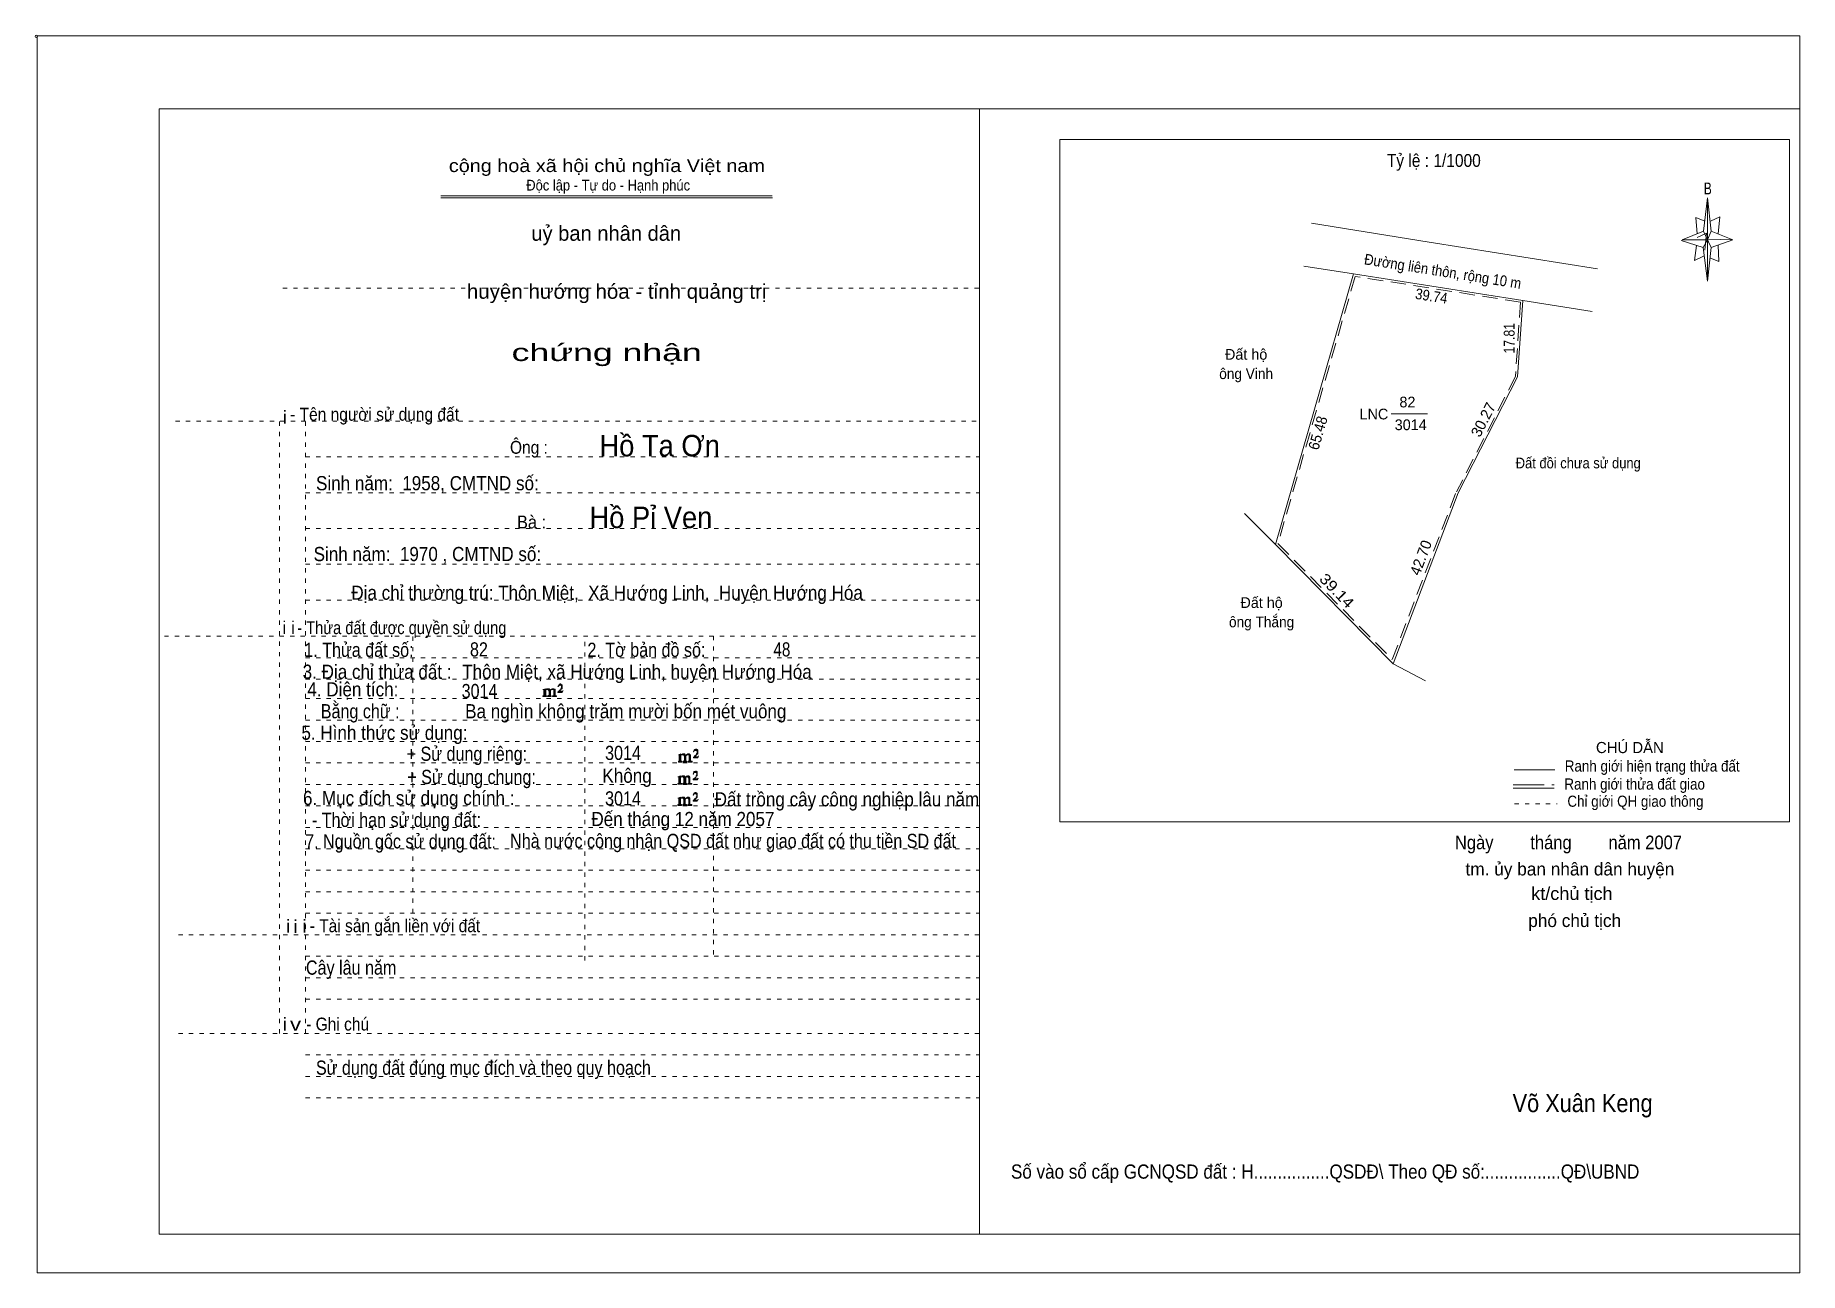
# Model space of a CAD drawing. Header units: centimetres. Extents: x -1.6 to 39.5, y -3.3 to 25.5.
import ezdxf
from ezdxf.enums import TextEntityAlignment as Align

# ---------------------------------------------------------------- set-up
doc = ezdxf.new("R2010")
doc.units = ezdxf.units.CM
doc.header["$LTSCALE"] = 0.12
for name, pattern in [('DOTTED', [1.5, 0.3, -1.2]), ('LONG_DASHED', [7.5, 6, -1.5]), ('MEDIUM_DASHED', [4.5, 3, -1.5])]:
    doc.linetypes.add(name, pattern=pattern)
for name, color, linetype, lineweight in [('1', 7, 'DOTTED', 13), ('10', 7, 'Continuous', 13), ('4', 7, 'Continuous', 13), ('5', 7, 'Continuous', 13), ('50', 7, 'Continuous', 13)]:
    doc.layers.add(name, color=color, linetype=linetype, lineweight=lineweight)

msp = doc.modelspace()

# ---------------------------------------------------------------- hatches: boundary and pattern name
at = {"layer": '50'}
for points in [[(10.27, 10.13), (10.27, 10.12), (10.27, 10.11), (10.25, 10.11), (10.24, 10.11), (10.24, 10.1), (10.33, 10.1), (10.33, 10.11), (10.32, 10.11), (10.31, 10.11), (10.31, 10.12), (10.31, 10.13), (10.31, 10.24), (10.31, 10.25), (10.32, 10.26), (10.34, 10.26), (10.35, 10.26), (10.36, 10.26), (10.37, 10.25), (10.39, 10.22), (10.39, 10.13), (10.37, 10.12), (10.37, 10.11), (10.36, 10.11), (10.35, 10.11), (10.35, 10.1), (10.44, 10.1), (10.44, 10.11), (10.43, 10.11), (10.42, 10.11), (10.42, 10.12), (10.42, 10.13), (10.42, 10.24), (10.44, 10.26), (10.45, 10.26), (10.46, 10.26), (10.49, 10.26), (10.49, 10.25), (10.5, 10.24), (10.5, 10.22), (10.5, 10.13), (10.5, 10.12), (10.49, 10.11), (10.49, 10.11), (10.47, 10.11), (10.47, 10.1), (10.56, 10.1), (10.56, 10.11), (10.55, 10.11), (10.54, 10.11), (10.53, 10.12), (10.53, 10.13), (10.53, 10.2), (10.53, 10.25), (10.53, 10.26), (10.52, 10.27), (10.5, 10.28), (10.47, 10.28), (10.46, 10.28), (10.44, 10.27), (10.41, 10.25), (10.41, 10.26), (10.4, 10.28), (10.39, 10.28), (10.37, 10.28), (10.35, 10.28), (10.34, 10.28), (10.32, 10.26), (10.31, 10.26), (10.31, 10.25), (10.31, 10.25), (10.31, 10.26), (10.31, 10.28), (10.24, 10.26), (10.24, 10.26), (10.25, 10.26), (10.27, 10.25), (10.27, 10.24), (10.27, 10.23)], [(10.69, 10.19), (10.72, 10.24), (10.72, 10.24), (10.71, 10.22), (10.69, 10.22), (10.68, 10.22), (10.63, 10.22), (10.66, 10.26), (10.67, 10.27), (10.69, 10.28), (10.69, 10.3), (10.69, 10.32), (10.69, 10.34), (10.69, 10.35), (10.69, 10.37), (10.68, 10.38), (10.67, 10.38), (10.66, 10.39), (10.65, 10.39), (10.63, 10.38), (10.63, 10.38), (10.62, 10.37), (10.61, 10.35), (10.59, 10.33), (10.61, 10.33), (10.61, 10.35), (10.62, 10.35), (10.63, 10.36), (10.65, 10.36), (10.66, 10.36), (10.67, 10.35), (10.68, 10.35), (10.68, 10.32), (10.68, 10.3), (10.66, 10.28), (10.66, 10.26), (10.65, 10.25), (10.59, 10.2), (10.59, 10.19)], [(13.42, 8.61), (13.42, 8.6), (13.42, 8.59), (13.41, 8.59), (13.4, 8.59), (13.4, 8.57), (13.48, 8.57), (13.48, 8.59), (13.47, 8.59), (13.46, 8.59), (13.46, 8.6), (13.46, 8.61), (13.46, 8.72), (13.46, 8.73), (13.47, 8.74), (13.5, 8.74), (13.51, 8.74), (13.52, 8.74), (13.53, 8.73), (13.54, 8.69), (13.54, 8.61), (13.53, 8.6), (13.53, 8.59), (13.52, 8.59), (13.51, 8.59), (13.51, 8.57), (13.6, 8.57), (13.6, 8.59), (13.58, 8.59), (13.57, 8.59), (13.57, 8.6), (13.57, 8.61), (13.57, 8.72), (13.6, 8.74), (13.61, 8.74), (13.62, 8.74), (13.64, 8.74), (13.64, 8.73), (13.65, 8.72), (13.65, 8.69), (13.65, 8.61), (13.65, 8.6), (13.64, 8.59), (13.64, 8.59), (13.63, 8.59), (13.63, 8.57), (13.72, 8.57), (13.72, 8.59), (13.7, 8.59), (13.69, 8.59), (13.68, 8.6), (13.68, 8.61), (13.68, 8.68), (13.68, 8.73), (13.68, 8.74), (13.67, 8.75), (13.65, 8.76), (13.63, 8.76), (13.62, 8.76), (13.6, 8.75), (13.56, 8.73), (13.56, 8.74), (13.55, 8.76), (13.54, 8.76), (13.53, 8.76), (13.51, 8.76), (13.5, 8.76), (13.47, 8.74), (13.46, 8.74), (13.46, 8.73), (13.46, 8.73), (13.46, 8.74), (13.46, 8.76), (13.4, 8.74), (13.4, 8.74), (13.41, 8.74), (13.42, 8.73), (13.42, 8.72), (13.42, 8.71)], [(13.85, 8.67), (13.87, 8.72), (13.87, 8.72), (13.86, 8.69), (13.85, 8.69), (13.84, 8.69), (13.78, 8.69), (13.82, 8.74), (13.83, 8.75), (13.85, 8.76), (13.85, 8.78), (13.85, 8.79), (13.85, 8.82), (13.85, 8.83), (13.85, 8.85), (13.84, 8.86), (13.83, 8.86), (13.82, 8.87), (13.8, 8.87), (13.78, 8.86), (13.78, 8.86), (13.77, 8.85), (13.76, 8.83), (13.75, 8.81), (13.76, 8.81), (13.76, 8.83), (13.77, 8.83), (13.78, 8.84), (13.8, 8.84), (13.82, 8.84), (13.83, 8.83), (13.84, 8.83), (13.84, 8.79), (13.84, 8.78), (13.82, 8.76), (13.82, 8.74), (13.8, 8.73), (13.75, 8.68), (13.75, 8.67)], [(13.41, 8.09), (13.41, 8.08), (13.41, 8.07), (13.4, 8.07), (13.39, 8.07), (13.39, 8.06), (13.48, 8.06), (13.48, 8.07), (13.47, 8.07), (13.45, 8.07), (13.45, 8.08), (13.45, 8.09), (13.45, 8.2), (13.45, 8.21), (13.47, 8.23), (13.49, 8.23), (13.5, 8.23), (13.51, 8.23), (13.52, 8.21), (13.53, 8.18), (13.53, 8.09), (13.52, 8.08), (13.52, 8.07), (13.51, 8.07), (13.5, 8.07), (13.5, 8.06), (13.59, 8.06), (13.59, 8.07), (13.58, 8.07), (13.57, 8.07), (13.57, 8.08), (13.57, 8.09), (13.57, 8.2), (13.59, 8.23), (13.6, 8.23), (13.61, 8.23), (13.63, 8.23), (13.63, 8.21), (13.64, 8.2), (13.64, 8.18), (13.64, 8.09), (13.64, 8.08), (13.63, 8.07), (13.63, 8.07), (13.62, 8.07), (13.62, 8.06), (13.71, 8.06), (13.71, 8.07), (13.7, 8.07), (13.69, 8.07), (13.67, 8.08), (13.67, 8.09), (13.67, 8.17), (13.67, 8.21), (13.67, 8.23), (13.66, 8.24), (13.64, 8.25), (13.62, 8.25), (13.61, 8.25), (13.59, 8.24), (13.55, 8.21), (13.55, 8.23), (13.54, 8.25), (13.53, 8.25), (13.52, 8.25), (13.5, 8.25), (13.49, 8.25), (13.47, 8.23), (13.45, 8.23), (13.45, 8.21), (13.45, 8.21), (13.45, 8.23), (13.45, 8.25), (13.39, 8.23), (13.39, 8.23), (13.4, 8.23), (13.41, 8.21), (13.41, 8.2), (13.41, 8.19)], [(13.84, 8.16), (13.86, 8.2), (13.86, 8.2), (13.85, 8.18), (13.84, 8.18), (13.83, 8.18), (13.77, 8.18), (13.81, 8.23), (13.82, 8.24), (13.84, 8.25), (13.84, 8.27), (13.84, 8.28), (13.84, 8.3), (13.84, 8.31), (13.84, 8.34), (13.83, 8.35), (13.82, 8.35), (13.81, 8.36), (13.8, 8.36), (13.77, 8.35), (13.77, 8.35), (13.76, 8.34), (13.75, 8.31), (13.74, 8.29), (13.75, 8.29), (13.75, 8.31), (13.76, 8.31), (13.77, 8.33), (13.8, 8.33), (13.81, 8.33), (13.82, 8.31), (13.83, 8.31), (13.83, 8.28), (13.83, 8.27), (13.81, 8.25), (13.81, 8.23), (13.8, 8.21), (13.74, 8.17), (13.74, 8.16)], [(13.84, 7.66), (13.86, 7.71), (13.86, 7.71), (13.85, 7.68), (13.84, 7.68), (13.83, 7.68), (13.77, 7.68), (13.81, 7.73), (13.82, 7.74), (13.84, 7.75), (13.84, 7.77), (13.84, 7.78), (13.84, 7.81), (13.84, 7.82), (13.84, 7.84), (13.83, 7.85), (13.82, 7.85), (13.81, 7.86), (13.79, 7.86), (13.77, 7.85), (13.77, 7.85), (13.76, 7.84), (13.75, 7.82), (13.74, 7.8), (13.75, 7.8), (13.75, 7.82), (13.76, 7.82), (13.77, 7.83), (13.79, 7.83), (13.81, 7.83), (13.82, 7.82), (13.83, 7.82), (13.83, 7.78), (13.83, 7.77), (13.81, 7.75), (13.81, 7.73), (13.79, 7.72), (13.74, 7.67), (13.74, 7.66)], [(13.41, 7.6), (13.41, 7.59), (13.41, 7.58), (13.4, 7.58), (13.39, 7.58), (13.39, 7.56), (13.47, 7.56), (13.47, 7.58), (13.46, 7.58), (13.45, 7.58), (13.45, 7.59), (13.45, 7.6), (13.45, 7.71), (13.45, 7.72), (13.46, 7.73), (13.49, 7.73), (13.5, 7.73), (13.51, 7.73), (13.52, 7.72), (13.53, 7.68), (13.53, 7.6), (13.52, 7.59), (13.52, 7.58), (13.51, 7.58), (13.5, 7.58), (13.5, 7.56), (13.59, 7.56), (13.59, 7.58), (13.57, 7.58), (13.56, 7.58), (13.56, 7.59), (13.56, 7.6), (13.56, 7.71), (13.59, 7.73), (13.6, 7.73), (13.61, 7.73), (13.63, 7.73), (13.63, 7.72), (13.64, 7.71), (13.64, 7.68), (13.64, 7.6), (13.64, 7.59), (13.63, 7.58), (13.63, 7.58), (13.62, 7.58), (13.62, 7.56), (13.71, 7.56), (13.71, 7.58), (13.69, 7.58), (13.68, 7.58), (13.67, 7.59), (13.67, 7.6), (13.67, 7.67), (13.67, 7.72), (13.67, 7.73), (13.66, 7.74), (13.64, 7.75), (13.62, 7.75), (13.61, 7.75), (13.59, 7.74), (13.55, 7.72), (13.55, 7.73), (13.54, 7.75), (13.53, 7.75), (13.52, 7.75), (13.5, 7.75), (13.49, 7.75), (13.46, 7.73), (13.45, 7.73), (13.45, 7.72), (13.45, 7.72), (13.45, 7.73), (13.45, 7.75), (13.39, 7.73), (13.39, 7.73), (13.4, 7.73), (13.41, 7.72), (13.41, 7.71), (13.41, 7.7)]]:
    msp.add_hatch(color=256, dxfattribs=at).paths.add_polyline_path(points)

# ---------------------------------------------------------------- linework, layer by layer
at = {"layer": '1', "linetype": 'Continuous'}
for p, q in [((1.31, -2.42), (1.31, 23.78)), ((1.31, 23.78), (39.51, 23.78)), ((20.41, -2.42), (20.41, 23.78)), ((39.51, -2.42), (39.51, 23.78)), ((7.87, 21.76), (15.58, 21.76)), ((7.87, 21.71), (15.59, 21.71)), ((37.26, 20.55), (36.75, 20.72)), ((1.31, -2.42), (39.51, -2.42))]:
    msp.add_line(p, q, dxfattribs=at)
at = {"layer": '1'}
for p, q in [((4.19, 19.61), (20.41, 19.61)), ((1.69, 16.51), (20.41, 16.51)), ((4.11, 2.25), (4.11, 16.51)), ((4.72, 2.25), (4.72, 16.51)), ((4.72, 15.68), (20.41, 15.68)), ((4.72, 14.84), (20.41, 14.84)), ((4.72, 14.01), (20.41, 14.01)), ((4.72, 13.18), (20.41, 13.18)), ((4.72, 12.34), (20.41, 12.34)), ((1.43, 11.5), (20.41, 11.5)), ((7.22, 5.05), (7.22, 11.5)), ((11.22, 3.95), (11.22, 11.5)), ((14.22, 4.09), (14.22, 11.5)), ((4.72, 11), (20.41, 11)), ((4.72, 10.5), (20.41, 10.5)), ((4.72, 10.05), (20.41, 10.05)), ((4.72, 9.55), (20.41, 9.55)), ((4.72, 9.05), (20.41, 9.05)), ((4.72, 8.55), (20.41, 8.55)), ((4.72, 8.05), (20.41, 8.05)), ((4.72, 7.55), (20.41, 7.55)), ((4.72, 7.05), (20.41, 7.05)), ((4.72, 6.55), (20.41, 6.55)), ((4.72, 6.05), (20.41, 6.05)), ((4.72, 5.55), (20.41, 5.55)), ((4.72, 5.05), (20.41, 5.05)), ((1.76, 4.55), (20.41, 4.55)), ((4.72, 4.05), (20.41, 4.05)), ((4.72, 3.55), (20.41, 3.55)), ((4.72, 3.05), (20.41, 3.05)), ((1.76, 2.25), (20.41, 2.25)), ((4.72, 1.75), (20.41, 1.75)), ((4.72, 1.25), (20.41, 1.25)), ((4.72, 0.75), (20.41, 0.75))]:
    msp.add_line(p, q, dxfattribs=at)
at = {"layer": '1', "linetype": 'Continuous'}
msp.add_lwpolyline([(-1.53, -3.32), (39.51, -3.32), (39.51, 25.48), (-1.53, 25.48)], close=True, dxfattribs=at)
msp.add_lwpolyline([(37.27, 20.35), (37.06, 20.25), (37.11, 20.6)], dxfattribs=at)
at = {"layer": '10'}
for p, q in [((30.88, 20.68), (28.14, 21.12)), ((34.8, 20.06), (30.88, 20.68)), ((29.12, 19.94), (27.3, 13.64)), ((29.12, 19.94), (27.96, 20.12)), ((33.06, 19.32), (29.12, 19.94)), ((34.68, 19.06), (33.06, 19.32)), ((30, 16.68), (30.84, 16.68)), ((30.04, 10.86), (31.56, 14.84)), ((26.58, 14.36), (27.3, 13.64)), ((27.3, 13.64), (30.04, 10.86)), ((30.04, 10.86), (30.8, 10.46))]:
    msp.add_line(p, q, dxfattribs=at)
at = {"layer": '10', "linetype": 'MEDIUM_DASHED'}
for points in [[(33.01, 19.28), (29.16, 19.88), (27.36, 13.66), (30.02, 10.96), (31.51, 14.86)], [(33.01, 19.28), (32.89, 17.55), (31.52, 14.86)]]:
    msp.add_lwpolyline(points, dxfattribs=at)
at = {"layer": '10'}
msp.add_lwpolyline([(33.06, 19.32), (32.94, 17.54), (31.56, 14.84)], dxfattribs=at)
at = {"layer": '4'}
for p, q in [((32.86, 8.39), (33.81, 8.39)), ((32.84, 7.96), (33.79, 7.96))]:
    msp.add_line(p, q, dxfattribs=at)
at = {"layer": '4', "linetype": 'LONG_DASHED'}
msp.add_line((32.84, 8.04), (33.79, 8.04), dxfattribs=at)
at = {"layer": '4', "linetype": 'DOTTED'}
msp.add_line((32.87, 7.6), (33.86, 7.6), dxfattribs=at)
at = {"layer": '4'}
msp.add_lwpolyline([(22.28, 23.07), (39.27, 23.07), (39.27, 7.18), (22.28, 7.18)], close=True, dxfattribs=at)
msp.add_circle((-1.55, 25.47), 0.025, dxfattribs=at)
at = {"layer": '5'}
for p, q in [((37.27, 20.93), (37.36, 21.71)), ((37.45, 20.55), (37.36, 19.77)), ((37.45, 20.93), (37.95, 20.73)), ((37.61, 20.61), (37.63, 20.23)), ((37.63, 20.23), (37.42, 20.31))]:
    msp.add_line(p, q, dxfattribs=at)
for points in [[(37.36, 21.71), (37.45, 20.93), (37.36, 20.73)], [(37.36, 20.73), (36.77, 20.73), (37.27, 20.93), (37.45, 20.55), (37.95, 20.73), (37.36, 20.75)], [(37.36, 20.73), (37.36, 19.77), (37.26, 20.55)]]:
    msp.add_lwpolyline(points, close=True, dxfattribs=at)
for points in [[(37.3, 21.17), (37.09, 21.25), (37.12, 20.87)], [(37.43, 21.17), (37.65, 21.27), (37.61, 20.87)], [(37.36, 20.73), (37.27, 20.93), (36.77, 20.73)], [(37.12, 20.79), (37.34, 20.89), (37.3, 20.49)], [(37.36, 20.73), (37.45, 20.55), (37.95, 20.73)]]:
    msp.add_lwpolyline(points, dxfattribs=at)
at = {"layer": '50'}
for points in [[(10.27, 10.13), (10.27, 10.12), (10.27, 10.11), (10.25, 10.11), (10.24, 10.11), (10.24, 10.1), (10.33, 10.1), (10.33, 10.11), (10.32, 10.11), (10.31, 10.11), (10.31, 10.12), (10.31, 10.13), (10.31, 10.24), (10.31, 10.25), (10.32, 10.26), (10.34, 10.26), (10.35, 10.26), (10.36, 10.26), (10.37, 10.25), (10.39, 10.22), (10.39, 10.13), (10.37, 10.12), (10.37, 10.11), (10.36, 10.11), (10.35, 10.11), (10.35, 10.1), (10.44, 10.1), (10.44, 10.11), (10.43, 10.11), (10.42, 10.11), (10.42, 10.12), (10.42, 10.13), (10.42, 10.24), (10.44, 10.26), (10.45, 10.26), (10.46, 10.26), (10.49, 10.26), (10.49, 10.25), (10.5, 10.24), (10.5, 10.22), (10.5, 10.13), (10.5, 10.12), (10.49, 10.11), (10.49, 10.11), (10.47, 10.11), (10.47, 10.1), (10.56, 10.1), (10.56, 10.11), (10.55, 10.11), (10.54, 10.11), (10.53, 10.12), (10.53, 10.13), (10.53, 10.2), (10.53, 10.25), (10.53, 10.26), (10.52, 10.27), (10.5, 10.28), (10.47, 10.28), (10.46, 10.28), (10.44, 10.27), (10.41, 10.25), (10.41, 10.26), (10.4, 10.28), (10.39, 10.28), (10.37, 10.28), (10.35, 10.28), (10.34, 10.28), (10.32, 10.26), (10.31, 10.26), (10.31, 10.25), (10.31, 10.25), (10.31, 10.26), (10.31, 10.28), (10.24, 10.26), (10.24, 10.26), (10.25, 10.26), (10.27, 10.25), (10.27, 10.24), (10.27, 10.23)], [(10.69, 10.19), (10.72, 10.24), (10.72, 10.24), (10.71, 10.22), (10.69, 10.22), (10.68, 10.22), (10.63, 10.22), (10.66, 10.26), (10.67, 10.27), (10.69, 10.28), (10.69, 10.3), (10.69, 10.32), (10.69, 10.34), (10.69, 10.35), (10.69, 10.37), (10.68, 10.38), (10.67, 10.38), (10.66, 10.39), (10.65, 10.39), (10.63, 10.38), (10.63, 10.38), (10.62, 10.37), (10.61, 10.35), (10.59, 10.33), (10.61, 10.33), (10.61, 10.35), (10.62, 10.35), (10.63, 10.36), (10.65, 10.36), (10.66, 10.36), (10.67, 10.35), (10.68, 10.35), (10.68, 10.32), (10.68, 10.3), (10.66, 10.28), (10.66, 10.26), (10.65, 10.25), (10.59, 10.2), (10.59, 10.19)], [(13.42, 8.61), (13.42, 8.6), (13.42, 8.59), (13.41, 8.59), (13.4, 8.59), (13.4, 8.57), (13.48, 8.57), (13.48, 8.59), (13.47, 8.59), (13.46, 8.59), (13.46, 8.6), (13.46, 8.61), (13.46, 8.72), (13.46, 8.73), (13.47, 8.74), (13.5, 8.74), (13.51, 8.74), (13.52, 8.74), (13.53, 8.73), (13.54, 8.69), (13.54, 8.61), (13.53, 8.6), (13.53, 8.59), (13.52, 8.59), (13.51, 8.59), (13.51, 8.57), (13.6, 8.57), (13.6, 8.59), (13.58, 8.59), (13.57, 8.59), (13.57, 8.6), (13.57, 8.61), (13.57, 8.72), (13.6, 8.74), (13.61, 8.74), (13.62, 8.74), (13.64, 8.74), (13.64, 8.73), (13.65, 8.72), (13.65, 8.69), (13.65, 8.61), (13.65, 8.6), (13.64, 8.59), (13.64, 8.59), (13.63, 8.59), (13.63, 8.57), (13.72, 8.57), (13.72, 8.59), (13.7, 8.59), (13.69, 8.59), (13.68, 8.6), (13.68, 8.61), (13.68, 8.68), (13.68, 8.73), (13.68, 8.74), (13.67, 8.75), (13.65, 8.76), (13.63, 8.76), (13.62, 8.76), (13.6, 8.75), (13.56, 8.73), (13.56, 8.74), (13.55, 8.76), (13.54, 8.76), (13.53, 8.76), (13.51, 8.76), (13.5, 8.76), (13.47, 8.74), (13.46, 8.74), (13.46, 8.73), (13.46, 8.73), (13.46, 8.74), (13.46, 8.76), (13.4, 8.74), (13.4, 8.74), (13.41, 8.74), (13.42, 8.73), (13.42, 8.72), (13.42, 8.71)], [(13.85, 8.67), (13.87, 8.72), (13.87, 8.72), (13.86, 8.69), (13.85, 8.69), (13.84, 8.69), (13.78, 8.69), (13.82, 8.74), (13.83, 8.75), (13.85, 8.76), (13.85, 8.78), (13.85, 8.79), (13.85, 8.82), (13.85, 8.83), (13.85, 8.85), (13.84, 8.86), (13.83, 8.86), (13.82, 8.87), (13.8, 8.87), (13.78, 8.86), (13.78, 8.86), (13.77, 8.85), (13.76, 8.83), (13.75, 8.81), (13.76, 8.81), (13.76, 8.83), (13.77, 8.83), (13.78, 8.84), (13.8, 8.84), (13.82, 8.84), (13.83, 8.83), (13.84, 8.83), (13.84, 8.79), (13.84, 8.78), (13.82, 8.76), (13.82, 8.74), (13.8, 8.73), (13.75, 8.68), (13.75, 8.67)], [(13.41, 8.09), (13.41, 8.08), (13.41, 8.07), (13.4, 8.07), (13.39, 8.07), (13.39, 8.06), (13.48, 8.06), (13.48, 8.07), (13.47, 8.07), (13.45, 8.07), (13.45, 8.08), (13.45, 8.09), (13.45, 8.2), (13.45, 8.21), (13.47, 8.23), (13.49, 8.23), (13.5, 8.23), (13.51, 8.23), (13.52, 8.21), (13.53, 8.18), (13.53, 8.09), (13.52, 8.08), (13.52, 8.07), (13.51, 8.07), (13.5, 8.07), (13.5, 8.06), (13.59, 8.06), (13.59, 8.07), (13.58, 8.07), (13.57, 8.07), (13.57, 8.08), (13.57, 8.09), (13.57, 8.2), (13.59, 8.23), (13.6, 8.23), (13.61, 8.23), (13.63, 8.23), (13.63, 8.21), (13.64, 8.2), (13.64, 8.18), (13.64, 8.09), (13.64, 8.08), (13.63, 8.07), (13.63, 8.07), (13.62, 8.07), (13.62, 8.06), (13.71, 8.06), (13.71, 8.07), (13.7, 8.07), (13.69, 8.07), (13.67, 8.08), (13.67, 8.09), (13.67, 8.17), (13.67, 8.21), (13.67, 8.23), (13.66, 8.24), (13.64, 8.25), (13.62, 8.25), (13.61, 8.25), (13.59, 8.24), (13.55, 8.21), (13.55, 8.23), (13.54, 8.25), (13.53, 8.25), (13.52, 8.25), (13.5, 8.25), (13.49, 8.25), (13.47, 8.23), (13.45, 8.23), (13.45, 8.21), (13.45, 8.21), (13.45, 8.23), (13.45, 8.25), (13.39, 8.23), (13.39, 8.23), (13.4, 8.23), (13.41, 8.21), (13.41, 8.2), (13.41, 8.19)], [(13.84, 8.16), (13.86, 8.2), (13.86, 8.2), (13.85, 8.18), (13.84, 8.18), (13.83, 8.18), (13.77, 8.18), (13.81, 8.23), (13.82, 8.24), (13.84, 8.25), (13.84, 8.27), (13.84, 8.28), (13.84, 8.3), (13.84, 8.31), (13.84, 8.34), (13.83, 8.35), (13.82, 8.35), (13.81, 8.36), (13.8, 8.36), (13.77, 8.35), (13.77, 8.35), (13.76, 8.34), (13.75, 8.31), (13.74, 8.29), (13.75, 8.29), (13.75, 8.31), (13.76, 8.31), (13.77, 8.33), (13.8, 8.33), (13.81, 8.33), (13.82, 8.31), (13.83, 8.31), (13.83, 8.28), (13.83, 8.27), (13.81, 8.25), (13.81, 8.23), (13.8, 8.21), (13.74, 8.17), (13.74, 8.16)], [(13.84, 7.66), (13.86, 7.71), (13.86, 7.71), (13.85, 7.68), (13.84, 7.68), (13.83, 7.68), (13.77, 7.68), (13.81, 7.73), (13.82, 7.74), (13.84, 7.75), (13.84, 7.77), (13.84, 7.78), (13.84, 7.81), (13.84, 7.82), (13.84, 7.84), (13.83, 7.85), (13.82, 7.85), (13.81, 7.86), (13.79, 7.86), (13.77, 7.85), (13.77, 7.85), (13.76, 7.84), (13.75, 7.82), (13.74, 7.8), (13.75, 7.8), (13.75, 7.82), (13.76, 7.82), (13.77, 7.83), (13.79, 7.83), (13.81, 7.83), (13.82, 7.82), (13.83, 7.82), (13.83, 7.78), (13.83, 7.77), (13.81, 7.75), (13.81, 7.73), (13.79, 7.72), (13.74, 7.67), (13.74, 7.66)], [(13.41, 7.6), (13.41, 7.59), (13.41, 7.58), (13.4, 7.58), (13.39, 7.58), (13.39, 7.56), (13.47, 7.56), (13.47, 7.58), (13.46, 7.58), (13.45, 7.58), (13.45, 7.59), (13.45, 7.6), (13.45, 7.71), (13.45, 7.72), (13.46, 7.73), (13.49, 7.73), (13.5, 7.73), (13.51, 7.73), (13.52, 7.72), (13.53, 7.68), (13.53, 7.6), (13.52, 7.59), (13.52, 7.58), (13.51, 7.58), (13.5, 7.58), (13.5, 7.56), (13.59, 7.56), (13.59, 7.58), (13.57, 7.58), (13.56, 7.58), (13.56, 7.59), (13.56, 7.6), (13.56, 7.71), (13.59, 7.73), (13.6, 7.73), (13.61, 7.73), (13.63, 7.73), (13.63, 7.72), (13.64, 7.71), (13.64, 7.68), (13.64, 7.6), (13.64, 7.59), (13.63, 7.58), (13.63, 7.58), (13.62, 7.58), (13.62, 7.56), (13.71, 7.56), (13.71, 7.58), (13.69, 7.58), (13.68, 7.58), (13.67, 7.59), (13.67, 7.6), (13.67, 7.67), (13.67, 7.72), (13.67, 7.73), (13.66, 7.74), (13.64, 7.75), (13.62, 7.75), (13.61, 7.75), (13.59, 7.74), (13.55, 7.72), (13.55, 7.73), (13.54, 7.75), (13.53, 7.75), (13.52, 7.75), (13.5, 7.75), (13.49, 7.75), (13.46, 7.73), (13.45, 7.73), (13.45, 7.72), (13.45, 7.72), (13.45, 7.73), (13.45, 7.75), (13.39, 7.73), (13.39, 7.73), (13.4, 7.73), (13.41, 7.72), (13.41, 7.71), (13.41, 7.7)]]:
    msp.add_lwpolyline(points, close=True, dxfattribs=at)

# ---------------------------------------------------------------- texts
at = {"layer": '1'}
for s, height, width, p in [('cộng hoà xã hội chủ nghĩa Việt nam', 0.3, 1.15, (11.735, 22.31)), ('Độc lập - Tự do - Hạnh phúc', 0.25, 0.9, (11.765, 21.88)), ('chứng nhận', 0.4, 1.55, (11.73, 17.91)), ('- Tên người sử dụng đất', 0.3, 0.9, (6.325, 16.52)), ('- Thửa đất được quyền sử dụng', 0.3, 0.85, (6.96, 11.55)), ('- Tài sản gắn liền với đất ', 0.3, 0.9, (6.85, 4.61)), ('v', 0.3, 1.3, (4.485, 2.32)), ('- Ghi chú', 0.3, 0.9, (5.465, 2.32))]:
    msp.add_text(s, height=height, dxfattribs=dict(at, width=width)).set_placement(p, align=Align.CENTER)
for s, height, p in [('uỷ ban nhân dân', 0.35, (11.72, 20.71)), ('i', 0.3, (4.235, 16.45)), ('i', 0.3, (4.225, 11.55)), ('i', 0.3, (4.425, 11.55)), ('i', 0.3, (4.315, 4.6)), ('i', 0.3, (4.485, 4.59)), ('i', 0.3, (4.695, 4.6)), ('i', 0.3, (4.235, 2.32))]:
    msp.add_text(s, height=height, dxfattribs=at).set_placement(p, align=Align.CENTER)
at = {"layer": '10'}
for s, height, width, p in [('Tỷ lệ : 1/1000', 0.3, 0.9, (30.99, 22.43)), ('ông Vinh', 0.25, 0.95, (26.62, 17.49)), ('Hồ Ta Ơn', 0.5, 0.95, (12.965, 15.69)), ('Đất đồi chưa sử dụng ', 0.25, 0.9, (34.395, 15.41)), ('Hồ Pỉ Ven', 0.5, 0.95, (12.76, 14.02)), ('ông Thắng', 0.25, 0.95, (26.98, 11.71)), ('Võ Xuân Keng', 0.42, 0.9, (34.455, 0.42))]:
    msp.add_text(s, height=height, dxfattribs=dict(at, width=width)).set_placement(p, align=Align.CENTER)
for s, rotation, width, p in [('Đường liên thôn, rộng 10 m ', 351.057, 0.9, (31.221, 19.87)), ('39.74', 351.04, 0.9, (30.916, 19.301)), ('17.81', 90, 0.85, (32.87, 18.44)), ('65.48', 73.854, 0.95, (28.41, 16.2)), ('39.14', 314.451, 1.15, (28.641, 12.473))]:
    msp.add_text(s, height=0.25, rotation=rotation, dxfattribs=dict(at, width=width)).set_placement(p, align=Align.CENTER)
for p in [(26.62, 17.94), (26.98, 12.16)]:
    msp.add_text('Đất hộ', height=0.25, dxfattribs=at).set_placement(p, align=Align.CENTER)
for s, p in [('82', (30.19, 16.83)), ('3014', (30.08, 16.3))]:
    msp.add_text(s, height=0.25, dxfattribs=at).set_placement(p)
for s, rotation, p in [('30.27', 62.792, (32.254, 16.488)), ('42.70', 69.375, (30.805, 13.286))]:
    msp.add_text(s, height=0.25, rotation=rotation, dxfattribs=at).set_placement(p, align=Align.CENTER)
msp.add_text('LNC', height=0.25, dxfattribs=at).set_placement((29.93, 16.55), align=Align.RIGHT)
at = {"layer": '4'}
msp.add_text('CHÚ DẪN', height=0.2591, dxfattribs=at).set_placement((35.555, 8.78), align=Align.CENTER)
at = {"layer": '4', "width": 0.9}
for s, p in [('Ranh giới hiện trạng thửa đất', (36.075, 8.35)), ('Ranh giới thửa đất giao ', (35.71, 7.93)), ('Chỉ giới QH giao thông', (35.685, 7.53))]:
    msp.add_text(s, height=0.2591, dxfattribs=at).set_placement(p, align=Align.CENTER)
at = {"layer": '5', "width": 0.75}
msp.add_text('B', height=0.276, dxfattribs=at).set_placement((37.37, 21.79), align=Align.CENTER)
at = {"layer": '50'}
for s, height, width, p in [('  huyện hướng hóa - tỉnh quảng trị', 0.34, 1.05, (11.83, 19.36)), ('Ông :', 0.3, 0.9, (9.92, 15.75)), ('Sinh năm:  1958, CMTND số: ', 0.33, 0.9, (7.61, 14.9)), ('Bà :', 0.3, 0.95, (9.98, 14.01)), ('Sinh năm:  1970 , CMTND số: ', 0.33, 0.9, (7.61, 13.25)), ('Địa chỉ thường trú: Thôn Miệt,  Xã Hướng Linh,  Huyện Hướng Hóa', 0.33, 0.9, (11.74, 12.35)), ('1. Thửa đất số:  ', 0.33, 0.85, (6.065, 11.02)), ('82', 0.33, 0.85, (8.755, 11.03)), ('2. Tờ bản đồ số:  ', 0.33, 0.85, (12.76, 11.02)), ('48', 0.33, 0.8, (15.81, 11.03)), ('3. Địa chỉ thửa đất : ', 0.33, 0.9, (6.44, 10.51)), ('Thôn Miệt, xã Hướng Linh, huyện Hướng Hóa', 0.33, 0.9, (12.435, 10.51)), ('4. Diện tích: ', 0.33, 0.9, (5.875, 10.1)), ('3014', 0.33, 0.85, (8.77, 10.06)), ('Bằng chữ :', 0.33, 0.85, (5.99, 9.59)), ('Ba nghìn không trăm mười bốn mét vuông', 0.33, 0.9, (12.175, 9.59)), ('5. Hình thức sử dụng:', 0.33, 0.9, (6.555, 9.09)), ('+ Sử dụng riêng:', 0.33, 0.85, (8.475, 8.6)), ('3014', 0.33, 0.85, (12.11, 8.62)), ('+ Sử dụng chung:', 0.33, 0.85, (8.585, 8.06)), ('Không', 0.33, 0.9, (12.205, 8.09)), ('6. Mục đích sử dụng chính :', 0.33, 0.9, (7.12, 7.57)), ('3014', 0.33, 0.85, (12.11, 7.56)), ('Đất trồng cây công nghiệp lâu năm', 0.33, 0.9, (17.325, 7.54)), ('- Thời hạn sử dụng đất:', 0.33, 0.85, (6.835, 7.06)), ('Đến tháng 12 năm 2057', 0.33, 0.9, (13.505, 7.08)), ('7. Nguồn gốc sử dụng đất:', 0.33, 0.85, (6.93, 6.56)), ('Nhà nước công nhận QSD đất như giao đất có thu tiền SD đất ', 0.33, 0.85, (14.725, 6.57)), ('Ngày        tháng        năm 2007', 0.32, 0.9, (34.125, 6.54)), ('kt/chủ tịch', 0.3, 1.05, (34.205, 5.36)), ('Cây lâu năm', 0.33, 0.85, (5.78, 3.62)), ('Sử dụng đất đúng mục đích và theo quy hoạch', 0.33, 0.85, (8.86, 1.29)), ('Số vào sổ cấp GCNQSD đất : H................QSDĐ\\ Theo QĐ số:................QĐ\\UBND', 0.33, 0.9, (28.46, -1.13))]:
    msp.add_text(s, height=height, dxfattribs=dict(at, width=width)).set_placement(p, align=Align.CENTER)
for s, p in [('tm. ủy ban nhân dân huyện ', (34.215, 5.93)), ('phó chủ tịch', (34.27, 4.73))]:
    msp.add_text(s, height=0.3, dxfattribs=at).set_placement(p, align=Align.CENTER)

doc.saveas('drawing.dxf')
